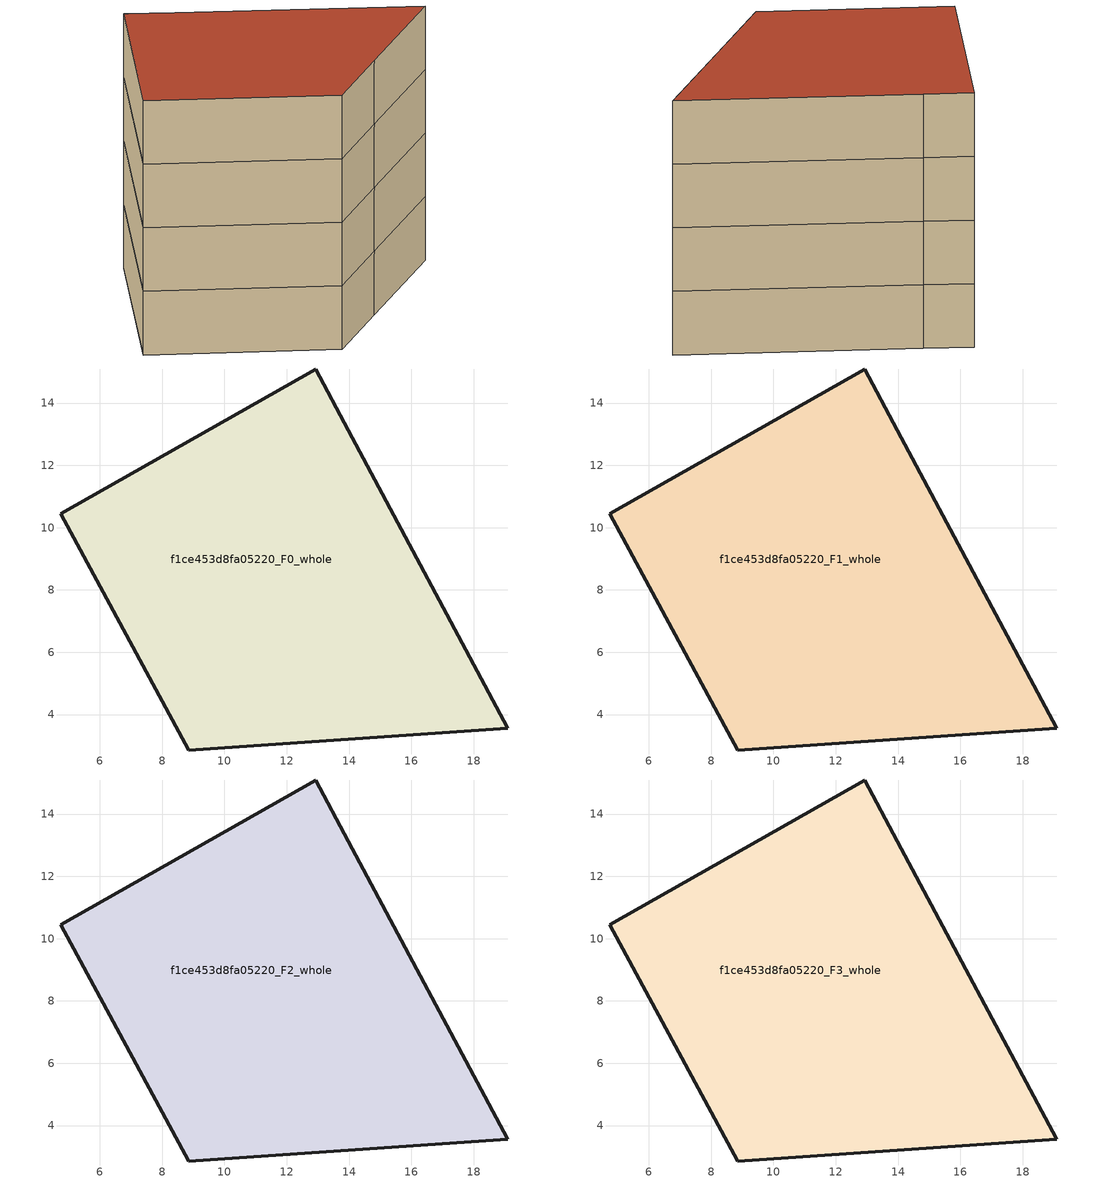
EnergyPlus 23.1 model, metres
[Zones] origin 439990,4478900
f1ce453d8fa05220_F0_whole
 floor ground (EU_floor_Construction): 13.97,13.13 19.09,3.56 12.8,3.13 8.85,2.86 4.75,10.44 12.93,15.09 z0
 wall outside (EU_wall_Construction): 19.09,3.56 13.97,13.13 12.93,15.09 4.75,10.44 8.85,2.86 12.8,3.13 19.09,3.56 z0:3
f1ce453d8fa05220_F1_whole
 floor to f1ce453d8fa05220_F0_whole (EU_floor_Construction): 13.97,13.13 19.09,3.56 12.8,3.13 8.85,2.86 4.75,10.44 12.93,15.09 z3
 wall outside (EU_wall_Construction): 19.09,3.56 13.97,13.13 12.93,15.09 4.75,10.44 8.85,2.86 12.8,3.13 19.09,3.56 z3:6
f1ce453d8fa05220_F2_whole
 floor to f1ce453d8fa05220_F1_whole (EU_floor_Construction): 13.97,13.13 19.09,3.56 12.8,3.13 8.85,2.86 4.75,10.44 12.93,15.09 z6
 wall outside (EU_wall_Construction): 19.09,3.56 13.97,13.13 12.93,15.09 4.75,10.44 8.85,2.86 12.8,3.13 19.09,3.56 z6:9
f1ce453d8fa05220_F3_whole
 floor to f1ce453d8fa05220_F2_whole (EU_floor_Construction): 13.97,13.13 19.09,3.56 12.8,3.13 8.85,2.86 4.75,10.44 12.93,15.09 z9
 wall outside (EU_wall_Construction): 19.09,3.56 13.97,13.13 12.93,15.09 4.75,10.44 8.85,2.86 12.8,3.13 19.09,3.56 z9:12
 roof outside (EU_roof_Construction): 19.09,3.56 13.97,13.13 12.93,15.09 4.75,10.44 8.85,2.86 12.8,3.13 z12
[Building]
EU S2 Campaign: North Axis=0; Terrain=City; Solar Distribution=FullExterior
[Site:Location]
Madrid: Latitude=40.5; Longitude=-3.5; Time Zone=1; Elevation=609
[SizingPeriod:WeatherFileDays]
AnnualSizingPeriod: Begin Month=1; Begin Day of Month=1; End Month=12; End Day of Month=31; Day of Week for Start Day=Monday; Use Weather File Daylight Saving Period=No; Use Weather File Rain and Snow Indicators=No
[MATERIAL]
EU_InternalMass_Material: Roughness=MediumRough; Thickness=0.1; Conductivity=1; Density=1800; Specific Heat=900; Thermal Absorptance=0.9; Solar Absorptance=0.7; Visible Absorptance=0.7
[MATERIAL:NOMASS] Roughness=MediumRough; Thermal Absorptance=0.9; Solar Absorptance=0.7; Visible Absorptance=0.7
Name | Thermal Resistance
EU_wall_NoMass | 1.60022
EU_roof_NoMass | 1.57597
EU_floor_NoMass | 0.470652
[CONSTRUCTION]
EU_wall_Construction: EU_wall_NoMass
EU_roof_Construction: EU_roof_NoMass
EU_floor_Construction: EU_floor_NoMass
EU_InternalMass_Construction: EU_InternalMass_Material
[ZONE] Type=1; Multiplier=1; Ceiling Height=autocalculate; Volume=305.216; Floor Area=autocalculate; Part of Total Floor Area=Yes
f1ce453d8fa05220_F0_whole; f1ce453d8fa05220_F1_whole; f1ce453d8fa05220_F2_whole; f1ce453d8fa05220_F3_whole
[INTERNALMASS] Construction=EU_InternalMass_Construction; Surface Area=101.739
Name | Zone or ZoneList
f1ce453d8fa05220_F0_whole_EU_InternalMass | f1ce453d8fa05220_F0_whole
f1ce453d8fa05220_F1_whole_EU_InternalMass | f1ce453d8fa05220_F1_whole
f1ce453d8fa05220_F2_whole_EU_InternalMass | f1ce453d8fa05220_F2_whole
f1ce453d8fa05220_F3_whole_EU_InternalMass | f1ce453d8fa05220_F3_whole
[OTHEREQUIPMENT] Fuel Type=Electricity; Design Level Calculation Method=Watts/Area; Power per Zone Floor Area=1; Fraction Latent=0; Fraction Radiant=0; Fraction Lost=0; Carbon Dioxide Generation Rate=0; EndUse Subcategory=EU_Step8_InternalGains
Name | Zone or ZoneList or Space or SpaceList | Schedule
EU_Step8_InternalGain_f1ce453d8fa05220_F0_whole_f000 | f1ce453d8fa05220_F0_whole | EU_Step8_GainSchedule_f1ce453d8fa05220_F0_whole_f000
EU_Step8_InternalGain_f1ce453d8fa05220_F1_whole_f000 | f1ce453d8fa05220_F1_whole | EU_Step8_GainSchedule_f1ce453d8fa05220_F1_whole_f000
EU_Step8_InternalGain_f1ce453d8fa05220_F2_whole_f000 | f1ce453d8fa05220_F2_whole | EU_Step8_GainSchedule_f1ce453d8fa05220_F2_whole_f000
EU_Step8_InternalGain_f1ce453d8fa05220_F3_whole_f000 | f1ce453d8fa05220_F3_whole | EU_Step8_GainSchedule_f1ce453d8fa05220_F3_whole_f000
[ZONEVENTILATION:DESIGNFLOWRATE] Schedule=EU_AlwaysOn; Design Flow Rate Calculation Method=AirChanges/Hour; Air Changes per Hour=0.480704; Ventilation Type=Natural; Fan Pressure Rise=0; Fan Total Efficiency=1; Constant Term Coefficient=1; Temperature Term Coefficient=0; Velocity Term Coefficient=0; Velocity Squared Term Coefficient=0; Minimum Indoor Temperature=-100; Maximum Indoor Temperature=100; Delta Temperature=-100; Minimum Outdoor Temperature=-100; Maximum Outdoor Temperature=100; Maximum Wind Speed=40
Name | Zone or ZoneList or Space or SpaceList
EU_ConstantAir_f1ce453d8fa05220_F0_whole | f1ce453d8fa05220_F0_whole
EU_ConstantAir_f1ce453d8fa05220_F1_whole | f1ce453d8fa05220_F1_whole
EU_ConstantAir_f1ce453d8fa05220_F2_whole | f1ce453d8fa05220_F2_whole
EU_ConstantAir_f1ce453d8fa05220_F3_whole | f1ce453d8fa05220_F3_whole
[HVACTEMPLATE:THERMOSTAT] Constant Heating Setpoint=20; Constant Cooling Setpoint=50
EU_HeatOnly_f1ce453d8fa05220_F0_whole; EU_HeatOnly_f1ce453d8fa05220_F1_whole; EU_HeatOnly_f1ce453d8fa05220_F2_whole; EU_HeatOnly_f1ce453d8fa05220_F3_whole
[HVACTEMPLATE:ZONE:IDEALLOADSAIRSYSTEM] System Availability Schedule=EU_AlwaysOn; Maximum Heating Supply Air Temperature=50; Minimum Cooling Supply Air Temperature=13; Maximum Heating Supply Air Humidity Ratio=0.0156; Minimum Cooling Supply Air Humidity Ratio=0.0077; Heating Limit=NoLimit; Cooling Limit=NoLimit; Heating Availability Schedule=EU_AlwaysOn; Cooling Availability Schedule=EU_CoolingOff; Dehumidification Control Type=ConstantSensibleHeatRatio; Cooling Sensible Heat Ratio=0.7; Dehumidification Setpoint=60; Humidification Control Type=None; Humidification Setpoint=30; Outdoor Air Method=None; Outdoor Air Flow Rate per Person=0.00944; Outdoor Air Flow Rate per Zone Floor Area=0; Outdoor Air Flow Rate per Zone=0; Demand Controlled Ventilation Type=None; Outdoor Air Economizer Type=NoEconomizer; Heat Recovery Type=None; Sensible Heat Recovery Effectiveness=0.7; Latent Heat Recovery Effectiveness=0.65
Name | Template Thermostat
f1ce453d8fa05220_F0_whole | EU_HeatOnly_f1ce453d8fa05220_F0_whole
f1ce453d8fa05220_F1_whole | EU_HeatOnly_f1ce453d8fa05220_F1_whole
f1ce453d8fa05220_F2_whole | EU_HeatOnly_f1ce453d8fa05220_F2_whole
f1ce453d8fa05220_F3_whole | EU_HeatOnly_f1ce453d8fa05220_F3_whole
[SIZING:ZONE] Zone Cooling Design Supply Air Temperature Input Method=SupplyAirTemperature; Zone Cooling Design Supply Air Temperature=13; Zone Heating Design Supply Air Temperature Input Method=SupplyAirTemperature; Zone Heating Design Supply Air Temperature=50; Zone Cooling Design Supply Air Humidity Ratio=0.008; Zone Heating Design Supply Air Humidity Ratio=0.008; Cooling Design Air Flow Method=DesignDay; Cooling Design Air Flow Rate=0; Cooling Minimum Air Flow per Zone Floor Area=0.000762; Cooling Minimum Air Flow=0; Cooling Minimum Air Flow Fraction=0.2; Heating Design Air Flow Method=DesignDay; Heating Design Air Flow Rate=0; Heating Maximum Air Flow per Zone Floor Area=0.002032; Heating Maximum Air Flow=0.141576; Heating Maximum Air Flow Fraction=0.3; Account for Dedicated Outdoor Air System=No; Dedicated Outdoor Air System Control Strategy=NeutralSupplyAir; Dedicated Outdoor Air Low Setpoint Temperature for Design=autosize; Dedicated Outdoor Air High Setpoint Temperature for Design=autosize; Zone Load Sizing Method=Sensible Load Only No Latent Load; Zone Latent Cooling Design Supply Air Humidity Ratio Input Method=HumidityRatioDifference; Zone Cooling Design Supply Air Humidity Ratio Difference=0.005; Zone Latent Heating Design Supply Air Humidity Ratio Input Method=HumidityRatioDifference; Zone Humidification Design Supply Air Humidity Ratio Difference=0.005
f1ce453d8fa05220_F0_whole; f1ce453d8fa05220_F1_whole; f1ce453d8fa05220_F2_whole; f1ce453d8fa05220_F3_whole
[SCHEDULE:CONSTANT]
Name | Hourly Value
EU_AlwaysOn | 1
EU_CoolingOff | 0
[SCHEDULE:FILE] Column Number=1; Rows to Skip at Top=0; Number of Hours of Data=8760; Column Separator=Comma; Interpolate to Timestep=No; Minutes per Item=60; Adjust Schedule for Daylight Savings=Yes
Name | File
EU_Step8_GainSchedule_f1ce453d8fa05220_F0_whole_f000 | C:\Users\o_iseri\Desktop\OpenUBEM\openubem\outputs\eu_evidence\EU-11\ES-MAD-BERRUGUETE\idfs\f1ce453d8fa05220\f1ce453d8fa05220_F0_whole_f000_gain.csv
EU_Step8_GainSchedule_f1ce453d8fa05220_F1_whole_f000 | C:\Users\o_iseri\Desktop\OpenUBEM\openubem\outputs\eu_evidence\EU-11\ES-MAD-BERRUGUETE\idfs\f1ce453d8fa05220\f1ce453d8fa05220_F1_whole_f000_gain.csv
EU_Step8_GainSchedule_f1ce453d8fa05220_F2_whole_f000 | C:\Users\o_iseri\Desktop\OpenUBEM\openubem\outputs\eu_evidence\EU-11\ES-MAD-BERRUGUETE\idfs\f1ce453d8fa05220\f1ce453d8fa05220_F2_whole_f000_gain.csv
EU_Step8_GainSchedule_f1ce453d8fa05220_F3_whole_f000 | C:\Users\o_iseri\Desktop\OpenUBEM\openubem\outputs\eu_evidence\EU-11\ES-MAD-BERRUGUETE\idfs\f1ce453d8fa05220\f1ce453d8fa05220_F3_whole_f000_gain.csv
